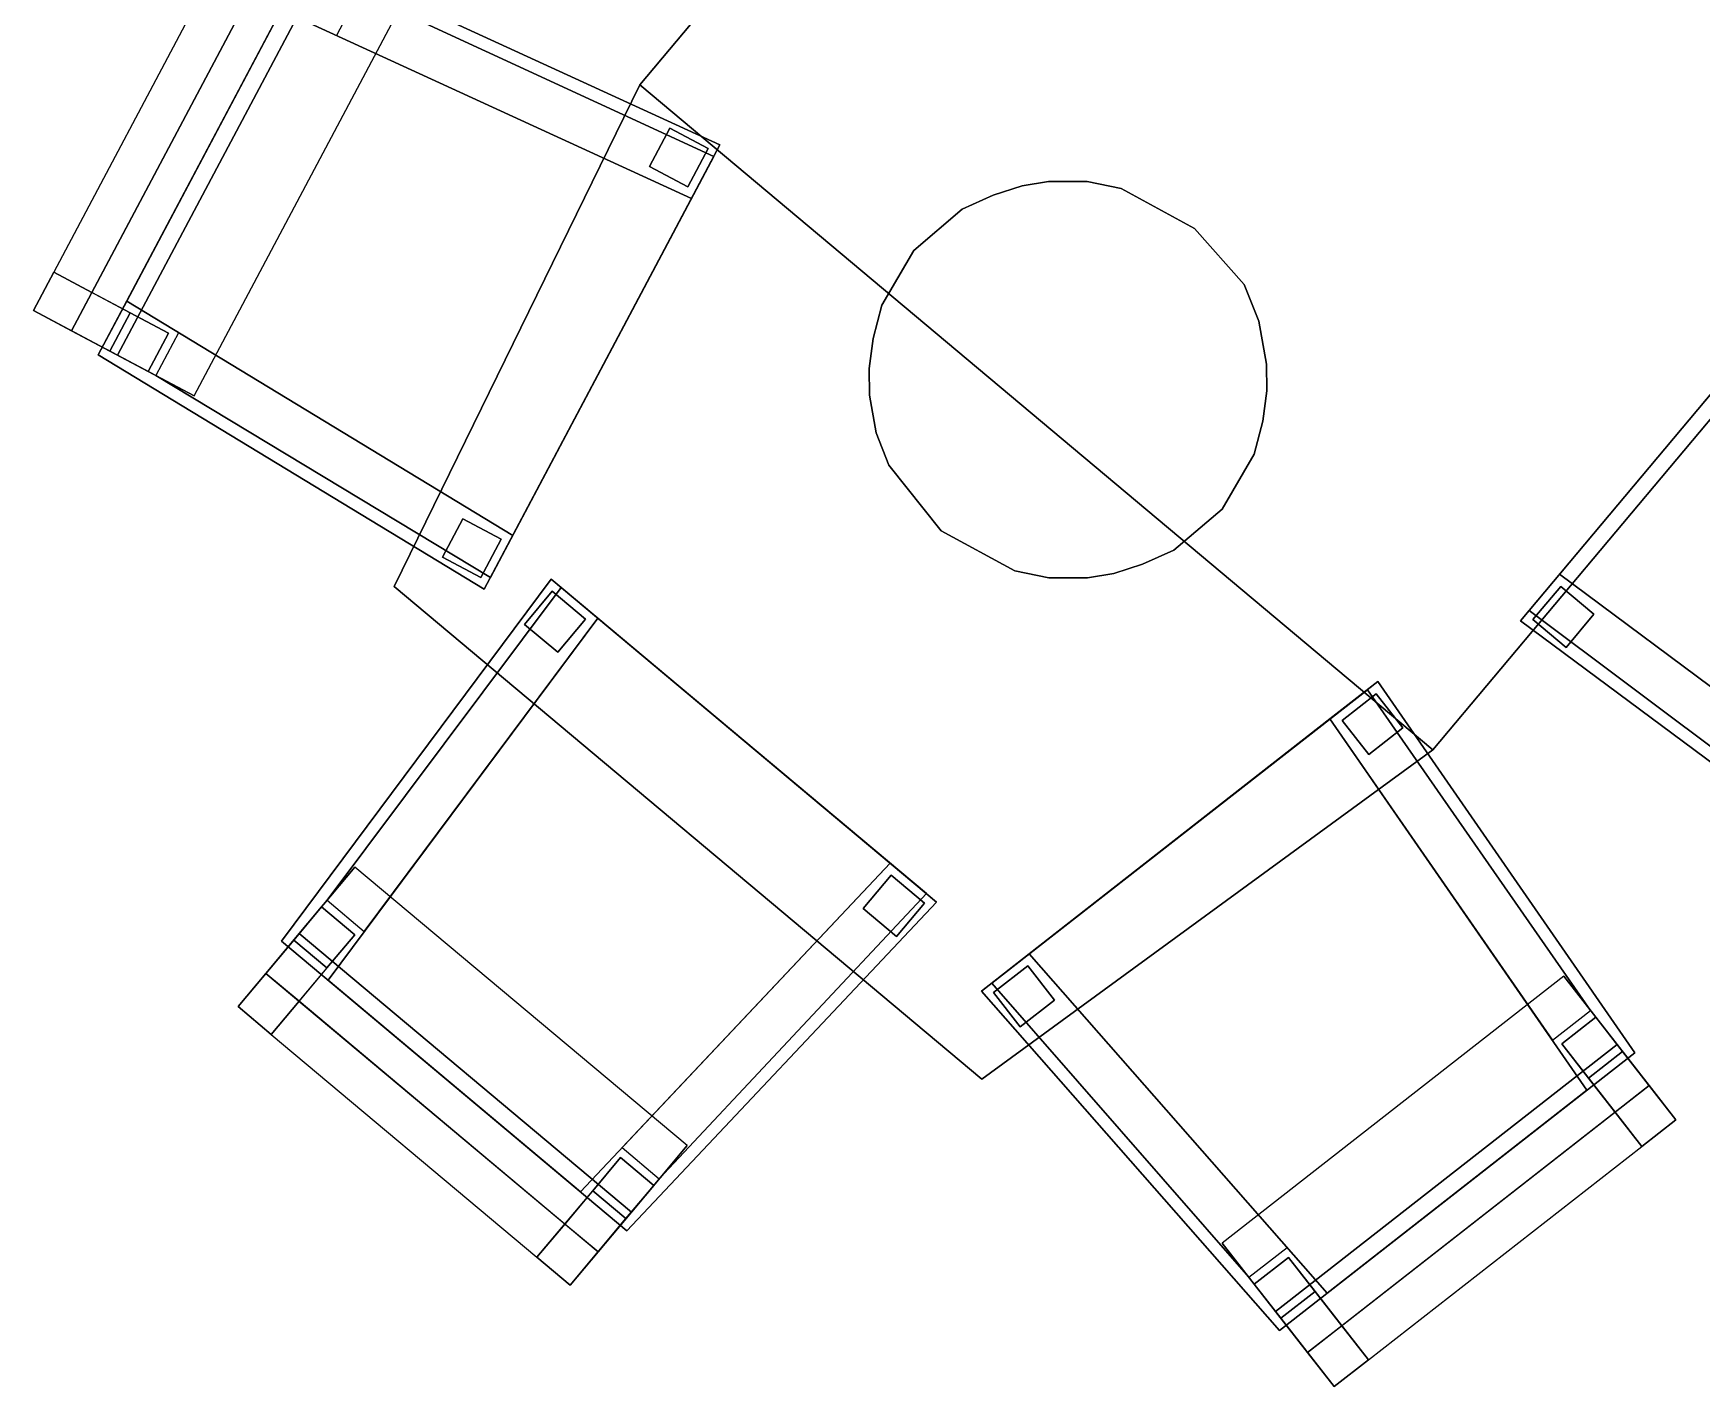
# Model space of a CAD drawing. Extents: x 107 to 235, y -239 to -109.
# Drawn here: x 107.3 to 180.4, y -239 to -179.6 of the extents above; entities that cross this region are included whole.
import ezdxf

# ---------------------------------------------------------------- set-up
doc = ezdxf.new("R2010")
doc.units = 0
doc.layers.get('0').update_dxf_attribs({"linetype": 'CONTINUOUS'})

msp = doc.modelspace()

# ---------------------------------------------------------------- linework, layer by layer
at = {"color": 0}
for points, invisible_edges in [([(207.493774, -164.711182, 70), (172.735413, -135.567017, 70), (133.876404, -181.911499, 70)], 12), ([(172.735413, -135.567017, 68.5), (133.876404, -181.911499, 68.5), (133.876404, -181.911499, 70)], 12), ([(133.876404, -181.911499, 70), (172.735413, -135.567017, 70), (172.735413, -135.567017, 68.5)], 12), ([(133.876404, -181.911499, 70), (168.634766, -211.055664, 70), (207.493774, -164.711182, 70)], 12), ([(168.634766, -211.055664, 68.5), (207.493774, -164.711182, 68.5), (207.493774, -164.711182, 70)], 12), ([(207.493774, -164.711182, 70), (168.634766, -211.055664, 70), (168.634766, -211.055664, 68.5)], 12), ([(117.88118, -175.906754, 75.020004), (108.976273, -192.69075, 75.020004), (110.990341, -193.759338, 75.699997)], 12), ([(110.990341, -193.759338, 75.699997), (119.895248, -176.975342, 75.699997), (117.88118, -175.906754, 75.020004)], 12), ([(116.990677, -177.585159, 75.020004), (115.312271, -176.694672, 74.339996), (108.188339, -190.121857, 74.339996)], 12), ([(110.140884, -193.738831, 54.619999), (110.140884, -193.738831, 57), (119.401993, -176.283478, 57)], 12), ([(119.401993, -176.283478, 57), (119.401993, -176.283478, 54.619999), (110.140884, -193.738831, 54.619999)], 12), ([(137.391647, -184.537506, 57), (119.401993, -176.283478, 57), (118.155289, -178.63324, 57)], 12), ([(137.391647, -184.537506, 54.619999), (119.401993, -176.283478, 54.619999), (119.401993, -176.283478, 57)], 12), ([(119.401993, -176.283478, 57), (137.391647, -184.537506, 57), (137.391647, -184.537506, 54.619999)], 12), ([(108.188339, -190.121857, 74.339996), (109.866745, -191.01236, 75.020004), (116.990677, -177.585159, 75.020004)], 12), ([(119.895248, -176.975342, 75.699997), (110.990341, -193.759338, 75.699997), (114.347122, -195.540314, 63.120003)], 12), ([(114.347122, -195.540314, 63.120003), (123.252029, -178.756317, 63.120003), (119.895248, -176.975342, 75.699997)], 12), ([(137.121475, -185.046524, 59.040001), (121.573654, -177.865845, 59.040001), (120.577072, -179.744171, 59.040001)], 12), ([(121.573654, -177.865845, 59.040001), (137.121475, -185.046524, 59.040001), (137.121475, -185.046524, 57)], 12), ([(137.121475, -185.046524, 57), (121.573654, -177.865845, 57), (121.573654, -177.865845, 59.040001)], 12), ([(118.155289, -178.63324, 59.040001), (111.387589, -191.389069, 59.040001), (128.30864, -201.657227, 59.040001)], 12), ([(118.155289, -178.63324, 57), (111.387589, -191.389069, 57), (111.387589, -191.389069, 59.040001)], 12), ([(111.387589, -191.389069, 59.040001), (118.155289, -178.63324, 59.040001), (118.155289, -178.63324, 57)], 12), ([(128.30864, -201.657227, 59.040001), (136.144943, -186.887299, 59.040001), (118.155289, -178.63324, 59.040001)], 12), ([(136.144943, -186.887299, 57), (118.155289, -178.63324, 57), (118.155289, -178.63324, 59.040001)], 12), ([(118.155289, -178.63324, 59.040001), (136.144943, -186.887299, 59.040001), (136.144943, -186.887299, 57)], 12), ([(118.155289, -178.63324, 57), (136.144943, -186.887299, 57), (137.391647, -184.537506, 57)], 12), ([(120.577072, -179.744171, 59.040001), (136.144913, -186.887238, 59.040001), (137.121475, -185.046524, 59.040001)], 12), ([(168.634766, -211.055664, 70), (133.876404, -181.911499, 70), (123.116089, -203.89624, 70)], 12), ([(123.116089, -203.89624, 68.5), (123.116089, -203.89624, 70), (133.876404, -181.911499, 70)], 12), ([(133.876404, -181.911499, 70), (133.876404, -181.911499, 68.5), (123.116089, -203.89624, 68.5)], 12), ([(134.308975, -185.483002, 54.619999), (135.199448, -183.804626, 54.619999), (135.199448, -183.804626, 40)], 12), ([(135.199448, -183.804626, 40), (134.308975, -185.483002, 40), (134.308975, -185.483002, 54.619999)], 12), ([(135.199448, -183.804626, 54.619999), (136.877853, -184.695114, 54.619999), (136.877853, -184.695114, 40)], 12), ([(136.877853, -184.695114, 40), (135.199448, -183.804626, 40), (135.199448, -183.804626, 54.619999)], 12), ([(127.061966, -204.006958, 54.619999), (137.391647, -184.537506, 54.619999), (137.391647, -184.537506, 57)], 12), ([(137.391647, -184.537506, 57), (127.061966, -204.006958, 57), (127.061966, -204.006958, 54.619999)], 12), ([(136.877853, -184.695114, 54.619999), (135.987381, -186.373505, 54.619999), (135.987381, -186.373505, 40)], 12), ([(135.987381, -186.373505, 40), (136.877853, -184.695114, 40), (136.877853, -184.695114, 54.619999)], 12), ([(127.332016, -203.497864, 59.040001), (127.332016, -203.497864, 57), (137.121475, -185.046524, 57)], 12), ([(137.121475, -185.046524, 57), (137.121475, -185.046524, 59.040001), (127.332016, -203.497864, 59.040001)], 12), ([(135.987381, -186.373505, 54.619999), (134.308975, -185.483002, 54.619999), (134.308975, -185.483002, 40)], 12), ([(134.308975, -185.483002, 40), (135.987381, -186.373505, 40), (135.987381, -186.373505, 54.619999)], 12), ([(143.928406, -194.335571, 69.400002), (150.638367, -186.332886, 69.400002), (149.371643, -186.740845, 69.400002)], 13), ([(143.928406, -194.335571, 69.400002), (143.939026, -195.502808, 69.400002), (150.638367, -186.332886, 69.400002)], 14), ([(149.371643, -186.740845, 40), (150.638367, -186.332886, 40), (143.928406, -194.335571, 40)], 14), ([(150.638367, -186.332886, 40), (143.939026, -195.502808, 40), (143.928406, -194.335571, 40)], 13), ([(143.939026, -195.502808, 69.400002), (151.789734, -186.139771, 69.400002), (150.638367, -186.332886, 69.400002)], 13), ([(143.939026, -195.502808, 69.400002), (144.242004, -197.16394, 69.400002), (151.789734, -186.139771, 69.400002)], 14), ([(150.638367, -186.332886, 40), (151.789734, -186.139771, 40), (143.939026, -195.502808, 40)], 14), ([(151.789734, -186.139771, 40), (144.242004, -197.16394, 40), (143.939026, -195.502808, 40)], 13), ([(144.242004, -197.16394, 69.400002), (153.47821, -186.14856, 69.400002), (151.789734, -186.139771, 69.400002)], 13), ([(151.789734, -186.139771, 40), (153.47821, -186.14856, 40), (144.242004, -197.16394, 40)], 14), ([(144.242004, -197.16394, 69.400002), (144.799133, -198.578613, 69.400002), (153.47821, -186.14856, 69.400002)], 14), ([(153.47821, -186.14856, 40), (144.799133, -198.578613, 40), (144.242004, -197.16394, 40)], 13), ([(144.799133, -198.578613, 69.400002), (154.968445, -186.450317, 69.400002), (153.47821, -186.14856, 69.400002)], 13), ([(153.47821, -186.14856, 40), (154.968445, -186.450317, 40), (144.799133, -198.578613, 40)], 14), ([(144.799133, -198.578613, 69.400002), (158.194641, -188.207886, 69.400002), (154.968445, -186.450317, 69.400002)], 13), ([(154.968445, -186.450317, 40), (158.194641, -188.207886, 40), (144.799133, -198.578613, 40)], 14), ([(149.371643, -186.740845, 69.400002), (150.638367, -186.332886, 69.400002), (150.638367, -186.332886, 40)], 12), ([(150.638367, -186.332886, 40), (149.371643, -186.740845, 40), (149.371643, -186.740845, 69.400002)], 12), ([(150.638367, -186.332886, 69.400002), (151.789734, -186.139771, 69.400002), (151.789734, -186.139771, 40)], 12), ([(151.789734, -186.139771, 40), (150.638367, -186.332886, 40), (150.638367, -186.332886, 69.400002)], 12), ([(151.789734, -186.139771, 69.400002), (153.47821, -186.14856, 69.400002), (153.47821, -186.14856, 40)], 12), ([(153.47821, -186.14856, 40), (151.789734, -186.139771, 40), (151.789734, -186.139771, 69.400002)], 12), ([(153.47821, -186.14856, 69.400002), (154.968445, -186.450317, 69.400002), (154.968445, -186.450317, 40)], 12), ([(154.968445, -186.450317, 40), (153.47821, -186.14856, 40), (153.47821, -186.14856, 69.400002)], 12), ([(154.968445, -186.450317, 69.400002), (158.194641, -188.207886, 69.400002), (158.194641, -188.207886, 40)], 12), ([(158.194641, -188.207886, 40), (154.968445, -186.450317, 40), (154.968445, -186.450317, 69.400002)], 12), ([(144.109314, -193.016968, 69.400002), (143.928406, -194.335571, 69.400002), (149.371643, -186.740845, 69.400002)], 14), ([(149.371643, -186.740845, 40), (143.928406, -194.335571, 40), (144.109314, -193.016968, 40)], 13), ([(144.47876, -191.568237, 69.400002), (144.109314, -193.016968, 69.400002), (149.371643, -186.740845, 69.400002)], 14), ([(149.371643, -186.740845, 40), (144.109314, -193.016968, 40), (144.47876, -191.568237, 40)], 13), ([(144.47876, -191.568237, 69.400002), (149.371643, -186.740845, 69.400002), (148.009644, -187.3573, 69.400002)], 13), ([(148.009644, -187.3573, 40), (149.371643, -186.740845, 40), (144.47876, -191.568237, 40)], 14), ([(148.009644, -187.3573, 69.400002), (149.371643, -186.740845, 69.400002), (149.371643, -186.740845, 40)], 12), ([(149.371643, -186.740845, 40), (148.009644, -187.3573, 40), (148.009644, -187.3573, 69.400002)], 12), ([(144.47876, -191.568237, 69.400002), (148.009644, -187.3573, 69.400002), (145.884827, -189.161499, 69.400002)], 1), ([(145.884827, -189.161499, 40), (148.009644, -187.3573, 40), (144.47876, -191.568237, 40)], 2), ([(145.884827, -189.161499, 69.400002), (148.009644, -187.3573, 69.400002), (148.009644, -187.3573, 40)], 12), ([(148.009644, -187.3573, 40), (145.884827, -189.161499, 40), (145.884827, -189.161499, 69.400002)], 12), ([(144.799133, -198.578613, 69.400002), (147.092102, -201.449097, 69.400002), (158.194641, -188.207886, 69.400002)], 14), ([(158.194641, -188.207886, 40), (147.092102, -201.449097, 40), (144.799133, -198.578613, 40)], 13), ([(147.092102, -201.449097, 69.400002), (160.370483, -190.658569, 69.400002), (158.194641, -188.207886, 69.400002)], 13), ([(158.194641, -188.207886, 40), (160.370483, -190.658569, 40), (147.092102, -201.449097, 40)], 14), ([(158.194641, -188.207886, 69.400002), (160.370483, -190.658569, 69.400002), (160.370483, -190.658569, 40)], 12), ([(160.370483, -190.658569, 40), (158.194641, -188.207886, 40), (158.194641, -188.207886, 69.400002)], 12), ([(186.646225, -188.501617, 57), (186.646225, -188.501617, 54.619999), (172.485336, -205.390381, 54.619999)], 12), ([(172.485336, -205.390381, 54.619999), (172.485336, -205.390381, 57), (186.646225, -188.501617, 57)], 12), ([(144.47876, -191.568237, 69.400002), (145.884827, -189.161499, 69.400002), (145.884827, -189.161499, 40)], 12), ([(145.884827, -189.161499, 40), (144.47876, -191.568237, 40), (144.47876, -191.568237, 69.400002)], 12), ([(186.276047, -188.943237, 57), (172.855637, -204.948853, 57), (172.855637, -204.948853, 59.040001)], 12), ([(172.855637, -204.948853, 59.040001), (186.276047, -188.943237, 59.040001), (186.276047, -188.943237, 57)], 12), ([(110.654678, -193.581238, 63.120003), (107.297867, -191.800262, 74.339996), (108.188339, -190.121857, 74.339996)], 12), ([(108.188339, -190.121857, 74.339996), (107.297867, -191.800262, 74.339996), (108.976273, -192.69075, 75.020004)], 12), ([(108.188339, -190.121857, 74.339996), (111.545151, -191.902863, 63.120003), (110.654678, -193.581238, 63.120003)], 12), ([(113.223557, -192.793335, 63.120003), (109.866745, -191.01236, 75.020004), (108.188339, -190.121857, 74.339996)], 12), ([(108.188339, -190.121857, 74.339996), (111.545151, -191.902863, 63.120003), (113.223557, -192.793335, 63.120003)], 12), ([(108.976273, -192.69075, 75.020004), (109.866745, -191.01236, 75.020004), (108.188339, -190.121857, 74.339996)], 12), ([(147.092102, -201.449097, 69.400002), (150.318481, -203.206421, 69.400002), (160.370483, -190.658569, 69.400002)], 14), ([(160.370483, -190.658569, 40), (150.318481, -203.206421, 40), (147.092102, -201.449097, 40)], 13), ([(150.318481, -203.206421, 69.400002), (161.003357, -192.266357, 69.400002), (160.370483, -190.658569, 69.400002)], 13), ([(160.370483, -190.658569, 40), (161.003357, -192.266357, 40), (150.318481, -203.206421, 40)], 14), ([(160.370483, -190.658569, 69.400002), (161.003357, -192.266357, 69.400002), (161.003357, -192.266357, 40)], 12), ([(161.003357, -192.266357, 40), (160.370483, -190.658569, 40), (160.370483, -190.658569, 69.400002)], 12), ([(199.346329, -204.109436, 59.040001), (184.937119, -190.539917, 59.040001), (174.194382, -203.352112, 59.040001)], 12), ([(128.30864, -201.657227, 57), (111.387589, -191.389069, 57), (110.140884, -193.738831, 57)], 12), ([(111.387589, -191.389069, 59.040001), (111.387589, -191.389069, 57), (128.30864, -201.657227, 57)], 12), ([(128.30864, -201.657227, 57), (128.30864, -201.657227, 59.040001), (111.387589, -191.389069, 59.040001)], 12), ([(144.109314, -193.016968, 69.400002), (144.47876, -191.568237, 69.400002), (144.47876, -191.568237, 40)], 12), ([(144.47876, -191.568237, 40), (144.109314, -193.016968, 40), (144.109314, -193.016968, 69.400002)], 12), ([(112.333084, -194.471725, 63.120003), (108.976273, -192.69075, 75.020004), (107.297867, -191.800262, 74.339996)], 12), ([(107.297867, -191.800262, 74.339996), (110.654678, -193.581238, 63.120003), (112.333084, -194.471725, 63.120003)], 12), ([(110.654678, -193.581238, 54.619999), (111.545151, -191.902863, 54.619999), (111.545151, -191.902863, 40)], 12), ([(111.545151, -191.902863, 40), (110.654678, -193.581238, 40), (110.654678, -193.581238, 54.619999)], 12), ([(111.545151, -191.902863, 57), (110.654678, -193.581238, 57), (110.654678, -193.581238, 63.120003)], 12), ([(110.654678, -193.581238, 63.120003), (111.545151, -191.902863, 63.120003), (111.545151, -191.902863, 57)], 12), ([(111.545151, -191.902863, 54.619999), (113.223557, -192.793335, 54.619999), (113.223557, -192.793335, 40)], 12), ([(113.223557, -192.793335, 40), (111.545151, -191.902863, 40), (111.545151, -191.902863, 54.619999)], 12), ([(111.545151, -191.902863, 63.120003), (111.545151, -191.902863, 57), (113.223557, -192.793335, 57)], 12), ([(113.223557, -192.793335, 57), (113.223557, -192.793335, 63.120003), (111.545151, -191.902863, 63.120003)], 12), ([(150.318481, -203.206421, 69.400002), (151.808777, -203.508179, 69.400002), (161.003357, -192.266357, 69.400002)], 14), ([(161.003357, -192.266357, 40), (151.808777, -203.508179, 40), (150.318481, -203.206421, 40)], 13), ([(151.808777, -203.508179, 69.400002), (161.347839, -194.154053, 69.400002), (161.003357, -192.266357, 69.400002)], 13), ([(161.003357, -192.266357, 40), (161.347839, -194.154053, 40), (151.808777, -203.508179, 40)], 14), ([(161.003357, -192.266357, 69.400002), (161.347839, -194.154053, 69.400002), (161.347839, -194.154053, 40)], 12), ([(161.347839, -194.154053, 40), (161.003357, -192.266357, 40), (161.003357, -192.266357, 69.400002)], 12), ([(110.990341, -193.759338, 75.699997), (108.976273, -192.69075, 75.020004), (112.333084, -194.471725, 63.120003)], 12), ([(113.223557, -192.793335, 54.619999), (112.333084, -194.471725, 54.619999), (112.333084, -194.471725, 40)], 12), ([(112.333084, -194.471725, 40), (113.223557, -192.793335, 40), (113.223557, -192.793335, 54.619999)], 12), ([(112.333084, -194.471725, 63.120003), (112.333084, -194.471725, 57), (113.223557, -192.793335, 57)], 12), ([(113.223557, -192.793335, 57), (113.223557, -192.793335, 63.120003), (112.333084, -194.471725, 63.120003)], 12), ([(113.665298, -192.771515, 59.040001), (112.668747, -194.649841, 59.040001), (127.332016, -203.497864, 59.040001)], 12), ([(127.332016, -203.497864, 59.040001), (128.308609, -201.657227, 59.040001), (113.665298, -192.771515, 59.040001)], 12), ([(143.928406, -194.335571, 69.400002), (144.109314, -193.016968, 69.400002), (144.109314, -193.016968, 40)], 12), ([(144.109314, -193.016968, 40), (143.928406, -194.335571, 40), (143.928406, -194.335571, 69.400002)], 12), ([(110.140884, -193.738831, 54.619999), (127.061966, -204.006958, 54.619999), (127.061966, -204.006958, 57)], 12), ([(127.061966, -204.006958, 57), (110.140884, -193.738831, 57), (110.140884, -193.738831, 54.619999)], 12), ([(110.140884, -193.738831, 57), (127.061966, -204.006958, 57), (128.30864, -201.657227, 57)], 12), ([(112.333084, -194.471725, 54.619999), (110.654678, -193.581238, 54.619999), (110.654678, -193.581238, 40)], 12), ([(110.654678, -193.581238, 40), (112.333084, -194.471725, 40), (112.333084, -194.471725, 54.619999)], 12), ([(110.654678, -193.581238, 63.120003), (110.654678, -193.581238, 57), (112.333084, -194.471725, 57)], 12), ([(112.333084, -194.471725, 57), (112.333084, -194.471725, 63.120003), (110.654678, -193.581238, 63.120003)], 12), ([(112.333084, -194.471725, 63.120003), (114.347122, -195.540314, 63.120003), (110.990341, -193.759338, 75.699997)], 12), ([(143.939026, -195.502808, 69.400002), (143.928406, -194.335571, 69.400002), (143.928406, -194.335571, 40)], 12), ([(143.928406, -194.335571, 40), (143.939026, -195.502808, 40), (143.939026, -195.502808, 69.400002)], 12), ([(151.808777, -203.508179, 69.400002), (153.497131, -203.51709, 69.400002), (161.347839, -194.154053, 69.400002)], 14), ([(161.347839, -194.154053, 40), (153.497131, -203.51709, 40), (151.808777, -203.508179, 40)], 13), ([(153.497131, -203.51709, 69.400002), (161.358337, -195.321289, 69.400002), (161.347839, -194.154053, 69.400002)], 13), ([(161.347839, -194.154053, 40), (161.358337, -195.321289, 40), (153.497131, -203.51709, 40)], 14), ([(161.347839, -194.154053, 69.400002), (161.358337, -195.321289, 69.400002), (161.358337, -195.321289, 40)], 12), ([(161.358337, -195.321289, 40), (161.347839, -194.154053, 40), (161.347839, -194.154053, 69.400002)], 12), ([(127.332016, -203.497864, 57), (127.332016, -203.497864, 59.040001), (112.668747, -194.649841, 59.040001)], 12), ([(112.668747, -194.649841, 59.040001), (112.668747, -194.649841, 57), (127.332016, -203.497864, 57)], 12), ([(144.242004, -197.16394, 69.400002), (143.939026, -195.502808, 69.400002), (143.939026, -195.502808, 40)], 12), ([(143.939026, -195.502808, 40), (144.242004, -197.16394, 40), (144.242004, -197.16394, 69.400002)], 12), ([(153.497131, -203.51709, 69.400002), (154.648376, -203.323975, 69.400002), (161.358337, -195.321289, 69.400002)], 14), ([(161.358337, -195.321289, 40), (154.648376, -203.323975, 40), (153.497131, -203.51709, 40)], 13), ([(154.648376, -203.323975, 69.400002), (155.915222, -202.916016, 69.400002), (161.358337, -195.321289, 69.400002)], 14), ([(161.358337, -195.321289, 40), (155.915222, -202.916016, 40), (154.648376, -203.323975, 40)], 13), ([(155.915222, -202.916016, 69.400002), (161.177551, -196.639893, 69.400002), (161.358337, -195.321289, 69.400002)], 13), ([(161.358337, -195.321289, 40), (161.177551, -196.639893, 40), (155.915222, -202.916016, 40)], 14), ([(161.358337, -195.321289, 69.400002), (161.177551, -196.639893, 69.400002), (161.177551, -196.639893, 40)], 12), ([(161.177551, -196.639893, 40), (161.358337, -195.321289, 40), (161.358337, -195.321289, 69.400002)], 12), ([(155.915222, -202.916016, 69.400002), (157.277161, -202.299438, 69.400002), (161.177551, -196.639893, 69.400002)], 14), ([(161.177551, -196.639893, 40), (157.277161, -202.299438, 40), (155.915222, -202.916016, 40)], 13), ([(157.277161, -202.299438, 69.400002), (160.808044, -198.088379, 69.400002), (161.177551, -196.639893, 69.400002)], 13), ([(161.177551, -196.639893, 40), (160.808044, -198.088379, 40), (157.277161, -202.299438, 40)], 14), ([(161.177551, -196.639893, 69.400002), (160.808044, -198.088379, 69.400002), (160.808044, -198.088379, 40)], 12), ([(160.808044, -198.088379, 40), (161.177551, -196.639893, 40), (161.177551, -196.639893, 69.400002)], 12), ([(144.799133, -198.578613, 69.400002), (144.242004, -197.16394, 69.400002), (144.242004, -197.16394, 40)], 12), ([(144.242004, -197.16394, 40), (144.799133, -198.578613, 40), (144.799133, -198.578613, 69.400002)], 12), ([(157.277161, -202.299438, 69.400002), (159.401978, -200.495361, 69.400002), (160.808044, -198.088379, 69.400002)], 12), ([(160.808044, -198.088379, 40), (159.401978, -200.495361, 40), (157.277161, -202.299438, 40)], 12), ([(160.808044, -198.088379, 69.400002), (159.401978, -200.495361, 69.400002), (159.401978, -200.495361, 40)], 12), ([(159.401978, -200.495361, 40), (160.808044, -198.088379, 40), (160.808044, -198.088379, 69.400002)], 12), ([(147.092102, -201.449097, 69.400002), (144.799133, -198.578613, 69.400002), (144.799133, -198.578613, 40)], 12), ([(144.799133, -198.578613, 40), (147.092102, -201.449097, 40), (147.092102, -201.449097, 69.400002)], 12), ([(125.225967, -202.602692, 54.619999), (126.11647, -200.924286, 54.619999), (126.11647, -200.924286, 40)], 12), ([(126.11647, -200.924286, 40), (125.225967, -202.602692, 40), (125.225967, -202.602692, 54.619999)], 12), ([(126.11647, -200.924286, 54.619999), (127.794876, -201.814789, 54.619999), (127.794876, -201.814789, 40)], 12), ([(127.794876, -201.814789, 40), (126.11647, -200.924286, 40), (126.11647, -200.924286, 54.619999)], 12), ([(159.401978, -200.495361, 69.400002), (157.277161, -202.299438, 69.400002), (157.277161, -202.299438, 40)], 12), ([(157.277161, -202.299438, 40), (159.401978, -200.495361, 40), (159.401978, -200.495361, 69.400002)], 12), ([(150.318481, -203.206421, 69.400002), (147.092102, -201.449097, 69.400002), (147.092102, -201.449097, 40)], 12), ([(147.092102, -201.449097, 40), (150.318481, -203.206421, 40), (150.318481, -203.206421, 69.400002)], 12), ([(127.794876, -201.814789, 54.619999), (126.904373, -203.493195, 54.619999), (126.904373, -203.493195, 40)], 12), ([(126.904373, -203.493195, 40), (127.794876, -201.814789, 40), (127.794876, -201.814789, 54.619999)], 12), ([(157.277161, -202.299438, 69.400002), (155.915222, -202.916016, 69.400002), (155.915222, -202.916016, 40)], 12), ([(155.915222, -202.916016, 40), (157.277161, -202.299438, 40), (157.277161, -202.299438, 69.400002)], 12), ([(126.904373, -203.493195, 54.619999), (125.225967, -202.602692, 54.619999), (125.225967, -202.602692, 40)], 12), ([(125.225967, -202.602692, 40), (126.904373, -203.493195, 40), (126.904373, -203.493195, 54.619999)], 12), ([(151.808777, -203.508179, 69.400002), (150.318481, -203.206421, 69.400002), (150.318481, -203.206421, 40)], 12), ([(150.318481, -203.206421, 40), (151.808777, -203.508179, 40), (151.808777, -203.508179, 69.400002)], 12), ([(155.915222, -202.916016, 69.400002), (154.648376, -203.323975, 69.400002), (154.648376, -203.323975, 40)], 12), ([(154.648376, -203.323975, 40), (155.915222, -202.916016, 40), (155.915222, -202.916016, 69.400002)], 12), ([(129.995773, -203.563904, 54.619999), (118.17337, -219.438019, 54.619999), (118.17337, -219.438019, 57)], 12), ([(118.17337, -219.438019, 57), (129.995773, -203.563904, 57), (129.995773, -203.563904, 54.619999)], 12), ([(129.995773, -203.563904, 57), (118.17337, -219.438019, 57), (120.21167, -221.147095, 57)], 12), ([(120.17363, -217.64386, 59.040001), (130.437302, -203.934204, 59.040001), (130.437302, -203.934204, 57)], 12), ([(130.437302, -203.934204, 57), (120.17363, -217.64386, 57), (120.17363, -217.64386, 59.040001)], 12), ([(130.437302, -203.934204, 59.040001), (120.17363, -217.64386, 59.040001), (121.802979, -219.01004, 59.040001)], 12), ([(120.21167, -221.147095, 57), (132.034103, -205.27298, 57), (129.995773, -203.563904, 57)], 12), ([(121.802979, -219.01004, 59.040001), (132.034042, -205.27301, 59.040001), (130.437302, -203.934204, 59.040001)], 12), ([(123.116089, -203.89624, 70), (148.863037, -225.484497, 70), (168.634766, -211.055664, 70)], 12), ([(123.116089, -203.89624, 68.5), (148.863037, -225.484497, 68.5), (148.863037, -225.484497, 70)], 12), ([(148.863037, -225.484497, 70), (123.116089, -203.89624, 70), (123.116089, -203.89624, 68.5)], 12), ([(146.884567, -217.724792, 54.619999), (129.995773, -203.563904, 54.619999), (129.995773, -203.563904, 57)], 12), ([(129.995773, -203.563904, 57), (146.884567, -217.724792, 57), (146.884567, -217.724792, 54.619999)], 12), ([(146.442917, -217.354553, 59.040001), (146.442917, -217.354553, 57), (130.437302, -203.934204, 57)], 12), ([(130.437302, -203.934204, 57), (130.437302, -203.934204, 59.040001), (146.442917, -217.354553, 59.040001)], 12), ([(153.497131, -203.51709, 69.400002), (151.808777, -203.508179, 69.400002), (151.808777, -203.508179, 40)], 12), ([(151.808777, -203.508179, 40), (153.497131, -203.51709, 40), (153.497131, -203.51709, 69.400002)], 12), ([(154.648376, -203.323975, 69.400002), (153.497131, -203.51709, 69.400002), (153.497131, -203.51709, 40)], 12), ([(153.497131, -203.51709, 40), (154.648376, -203.323975, 40), (154.648376, -203.323975, 69.400002)], 12), ([(174.194382, -203.352112, 57), (172.485336, -205.390381, 57), (188.359421, -217.21283, 57)], 12), ([(187.931442, -213.583191, 59.040001), (174.194382, -203.352112, 59.040001), (172.855637, -204.948853, 59.040001)], 12), ([(173.020645, -205.343353, 40), (173.020645, -205.343353, 54.619999), (174.24144, -203.887421, 54.619999)], 12), ([(174.24144, -203.887421, 54.619999), (174.24144, -203.887421, 40), (173.020645, -205.343353, 40)], 12), ([(174.194382, -203.352112, 59.040001), (190.068497, -215.1745, 59.040001), (199.346329, -204.109436, 59.040001)], 12), ([(174.194382, -203.352112, 57), (190.068497, -215.1745, 57), (190.068497, -215.1745, 59.040001)], 12), ([(190.068497, -215.1745, 59.040001), (174.194382, -203.352112, 59.040001), (174.194382, -203.352112, 57)], 12), ([(188.359421, -217.21283, 57), (190.068497, -215.1745, 57), (174.194382, -203.352112, 57)], 12), ([(174.24144, -203.887421, 40), (174.24144, -203.887421, 54.619999), (175.697372, -205.108185, 54.619999)], 12), ([(175.697372, -205.108185, 54.619999), (175.697372, -205.108185, 40), (174.24144, -203.887421, 40)], 12), ([(128.822067, -205.555176, 54.619999), (130.042831, -204.099243, 54.619999), (130.042831, -204.099243, 40)], 12), ([(130.042831, -204.099243, 40), (128.822067, -205.555176, 40), (128.822067, -205.555176, 54.619999)], 12), ([(130.042831, -204.099243, 54.619999), (131.498764, -205.320007, 54.619999), (131.498764, -205.320007, 40)], 12), ([(131.498764, -205.320007, 40), (130.042831, -204.099243, 40), (130.042831, -204.099243, 54.619999)], 12), ([(144.846237, -216.015747, 59.040001), (132.034103, -205.27298, 59.040001), (120.21167, -221.147095, 59.040001)], 12), ([(132.034103, -205.27298, 57), (120.21167, -221.147095, 57), (120.21167, -221.147095, 59.040001)], 12), ([(120.21167, -221.147095, 59.040001), (132.034103, -205.27298, 59.040001), (132.034103, -205.27298, 57)], 12), ([(131.498764, -205.320007, 54.619999), (130.277969, -206.77594, 54.619999), (130.277969, -206.77594, 40)], 12), ([(130.277969, -206.77594, 40), (131.498764, -205.320007, 40), (131.498764, -205.320007, 54.619999)], 12), ([(172.485336, -205.390381, 57), (172.485336, -205.390381, 54.619999), (188.359421, -217.21283, 54.619999)], 12), ([(188.359421, -217.21283, 54.619999), (188.359421, -217.21283, 57), (172.485336, -205.390381, 57)], 12), ([(172.855637, -204.948853, 59.040001), (186.565292, -215.212555, 59.040001), (187.931442, -213.583191, 59.040001)], 12), ([(186.565292, -215.212555, 59.040001), (172.855637, -204.948853, 59.040001), (172.855637, -204.948853, 57)], 12), ([(172.855637, -204.948853, 57), (186.565292, -215.212555, 57), (186.565292, -215.212555, 59.040001)], 12), ([(174.476578, -206.564117, 40), (174.476578, -206.564117, 54.619999), (173.020645, -205.343353, 54.619999)], 12), ([(173.020645, -205.343353, 54.619999), (173.020645, -205.343353, 40), (174.476578, -206.564117, 40)], 12), ([(175.697372, -205.108185, 40), (175.697372, -205.108185, 54.619999), (174.476578, -206.564117, 54.619999)], 12), ([(174.476578, -206.564117, 54.619999), (174.476578, -206.564117, 40), (175.697372, -205.108185, 40)], 12), ([(130.277969, -206.77594, 54.619999), (128.822067, -205.555176, 54.619999), (128.822067, -205.555176, 40)], 12), ([(128.822067, -205.555176, 40), (130.277969, -206.77594, 40), (130.277969, -206.77594, 54.619999)], 12), ([(166.222061, -208.06134, 57), (166.222061, -208.06134, 54.619999), (148.851974, -221.627563, 54.619999)], 12), ([(148.851974, -221.627563, 54.619999), (148.851974, -221.627563, 57), (166.222061, -208.06134, 57)], 12), ([(166.222061, -208.06134, 57), (164.125656, -209.698669, 57), (175.39006, -225.973511, 57)], 12), ([(177.486435, -224.336243, 57), (177.486435, -224.336243, 54.619999), (166.222061, -208.06134, 54.619999)], 12), ([(166.222061, -208.06134, 54.619999), (166.222061, -208.06134, 57), (177.486435, -224.336243, 57)], 12), ([(175.39006, -225.973511, 57), (177.486435, -224.336243, 57), (166.222061, -208.06134, 57)], 12), ([(165.76796, -208.416107, 57), (149.306198, -221.272888, 57), (149.306198, -221.272888, 59.040001)], 12), ([(149.306198, -221.272888, 59.040001), (165.76796, -208.416107, 59.040001), (165.76796, -208.416107, 57)], 12), ([(165.76796, -208.416107, 59.040001), (164.125717, -209.698669, 59.040001), (173.873856, -223.782532, 59.040001)], 12), ([(164.659042, -209.764221, 40), (164.659042, -209.764221, 54.619999), (166.156479, -208.594727, 54.619999)], 12), ([(166.156479, -208.594727, 54.619999), (166.156479, -208.594727, 40), (164.659042, -209.764221, 40)], 12), ([(165.76796, -208.416107, 57), (165.76796, -208.416107, 59.040001), (175.549637, -222.473724, 59.040001)], 12), ([(175.549637, -222.473724, 59.040001), (175.549637, -222.473724, 57), (165.76796, -208.416107, 57)], 12), ([(173.873856, -223.782532, 59.040001), (175.549637, -222.473724, 59.040001), (165.76796, -208.416107, 59.040001)], 12), ([(166.156479, -208.594727, 40), (166.156479, -208.594727, 54.619999), (167.325974, -210.092163, 54.619999)], 12), ([(167.325974, -210.092163, 54.619999), (167.325974, -210.092163, 40), (166.156479, -208.594727, 40)], 12), ([(175.39006, -225.973511, 59.040001), (164.125656, -209.698669, 59.040001), (150.94838, -219.990265, 59.040001)], 12), ([(175.39006, -225.973511, 59.040001), (175.39006, -225.973511, 57), (164.125656, -209.698669, 57)], 12), ([(164.125656, -209.698669, 57), (164.125656, -209.698669, 59.040001), (175.39006, -225.973511, 59.040001)], 12), ([(165.828537, -211.261658, 40), (165.828537, -211.261658, 54.619999), (164.659042, -209.764221, 54.619999)], 12), ([(164.659042, -209.764221, 54.619999), (164.659042, -209.764221, 40), (165.828537, -211.261658, 40)], 12), ([(167.325974, -210.092163, 40), (167.325974, -210.092163, 54.619999), (165.828537, -211.261658, 54.619999)], 12), ([(165.828537, -211.261658, 54.619999), (165.828537, -211.261658, 40), (167.325974, -210.092163, 40)], 12), ([(168.634766, -211.055664, 68.5), (168.634766, -211.055664, 70), (148.863037, -225.484497, 70)], 12), ([(148.863037, -225.484497, 70), (148.863037, -225.484497, 68.5), (168.634766, -211.055664, 68.5)], 12), ([(118.95285, -219.099792, 75.699997), (121.394394, -216.187927, 63.120003), (119.929474, -217.935059, 63.120003)], 12), ([(135.953659, -228.395599, 63.120003), (121.394394, -216.187927, 63.120003), (118.95285, -219.099792, 75.699997)], 12), ([(120.21167, -221.147095, 59.040001), (131.276718, -230.424927, 59.040001), (144.846237, -216.015747, 59.040001)], 12), ([(131.276718, -230.424927, 59.040001), (131.276718, -230.424927, 57), (144.846237, -216.015747, 57)], 12), ([(144.846237, -216.015747, 57), (144.846237, -216.015747, 59.040001), (131.276718, -230.424927, 59.040001)], 12), ([(144.846237, -216.015747, 57), (131.276718, -230.424927, 57), (133.315048, -232.133972, 57)], 12), ([(146.442917, -217.354553, 59.040001), (144.846268, -216.015747, 59.040001), (133.103561, -228.485352, 59.040001)], 12), ([(133.315048, -232.133972, 57), (146.884567, -217.724792, 57), (144.846237, -216.015747, 57)], 12), ([(143.672531, -218.006989, 54.619999), (144.893295, -216.551056, 54.619999), (144.893295, -216.551056, 40)], 12), ([(144.893295, -216.551056, 40), (143.672531, -218.006989, 40), (143.672531, -218.006989, 54.619999)], 12), ([(144.893295, -216.551056, 54.619999), (146.349228, -217.77182, 54.619999), (146.349228, -217.77182, 40)], 12), ([(146.349228, -217.77182, 40), (144.893295, -216.551056, 40), (144.893295, -216.551056, 54.619999)], 12), ([(133.103561, -228.485352, 59.040001), (134.732895, -229.851532, 59.040001), (146.442917, -217.354553, 59.040001)], 12), ([(133.315048, -232.133972, 54.619999), (146.884567, -217.724792, 54.619999), (146.884567, -217.724792, 57)], 12), ([(146.884567, -217.724792, 57), (133.315048, -232.133972, 57), (133.315048, -232.133972, 54.619999)], 12), ([(146.442917, -217.354553, 57), (146.442917, -217.354553, 59.040001), (134.732895, -229.851532, 59.040001)], 12), ([(134.732895, -229.851532, 59.040001), (134.732895, -229.851532, 57), (146.442917, -217.354553, 57)], 12), ([(146.349228, -217.77182, 54.619999), (145.128464, -219.227753, 54.619999), (145.128464, -219.227753, 40)], 12), ([(145.128464, -219.227753, 40), (146.349228, -217.77182, 40), (146.349228, -217.77182, 54.619999)], 12), ([(116.267166, -222.302856, 74.339996), (117.48793, -220.846893, 75.020004), (119.929474, -217.935059, 63.120003)], 12), ([(119.929474, -217.935059, 63.120003), (118.70871, -219.390961, 63.120003), (116.267166, -222.302856, 74.339996)], 12), ([(119.929474, -217.935059, 63.120003), (117.48793, -220.846893, 75.020004), (118.95285, -219.099792, 75.699997)], 12), ([(118.70871, -219.390961, 54.619999), (119.929474, -217.935059, 54.619999), (119.929474, -217.935059, 40)], 12), ([(119.929474, -217.935059, 40), (118.70871, -219.390961, 40), (118.70871, -219.390961, 54.619999)], 12), ([(119.929474, -217.935059, 57), (118.70871, -219.390961, 57), (118.70871, -219.390961, 63.120003)], 12), ([(118.70871, -219.390961, 63.120003), (119.929474, -217.935059, 63.120003), (119.929474, -217.935059, 57)], 12), ([(119.929474, -217.935059, 54.619999), (121.385406, -219.155823, 54.619999), (121.385406, -219.155823, 40)], 12), ([(121.385406, -219.155823, 40), (119.929474, -217.935059, 40), (119.929474, -217.935059, 54.619999)], 12), ([(121.385406, -219.155823, 63.120003), (121.385406, -219.155823, 57), (119.929474, -217.935059, 57)], 12), ([(119.929474, -217.935059, 57), (119.929474, -217.935059, 63.120003), (121.385406, -219.155823, 63.120003)], 12), ([(145.128464, -219.227753, 54.619999), (143.672531, -218.006989, 54.619999), (143.672531, -218.006989, 40)], 12), ([(143.672531, -218.006989, 40), (145.128464, -219.227753, 40), (145.128464, -219.227753, 54.619999)], 12), ([(133.512131, -231.307465, 75.699997), (118.95285, -219.099792, 75.699997), (117.48793, -220.846893, 75.020004)], 12), ([(117.723099, -223.523621, 74.339996), (118.943863, -222.067688, 75.020004), (121.385406, -219.155823, 63.120003)], 12), ([(121.385406, -219.155823, 63.120003), (120.164642, -220.611755, 63.120003), (117.723099, -223.523621, 74.339996)], 12), ([(118.95285, -219.099792, 75.699997), (133.512131, -231.307465, 75.699997), (135.953659, -228.395599, 63.120003)], 12), ([(121.385406, -219.155823, 54.619999), (120.164642, -220.611755, 54.619999), (120.164642, -220.611755, 40)], 12), ([(120.164642, -220.611755, 40), (121.385406, -219.155823, 40), (121.385406, -219.155823, 54.619999)], 12), ([(121.385406, -219.155823, 57), (120.164642, -220.611755, 57), (120.164642, -220.611755, 63.120003)], 12), ([(120.164642, -220.611755, 63.120003), (121.385406, -219.155823, 63.120003), (121.385406, -219.155823, 57)], 12), ([(116.267166, -222.302856, 74.339996), (118.70871, -219.390961, 63.120003), (120.164642, -220.611755, 63.120003)], 12), ([(133.315048, -232.133972, 54.619999), (133.315048, -232.133972, 57), (118.17337, -219.438019, 57)], 12), ([(118.17337, -219.438019, 57), (118.17337, -219.438019, 54.619999), (133.315048, -232.133972, 54.619999)], 12), ([(120.164642, -220.611755, 54.619999), (118.70871, -219.390961, 54.619999), (118.70871, -219.390961, 40)], 12), ([(118.70871, -219.390961, 40), (120.164642, -220.611755, 40), (120.164642, -220.611755, 54.619999)], 12), ([(118.70871, -219.390961, 57), (120.164642, -220.611755, 57), (120.164642, -220.611755, 63.120003)], 12), ([(120.164642, -220.611755, 63.120003), (118.70871, -219.390961, 63.120003), (118.70871, -219.390961, 57)], 12), ([(150.94838, -219.990265, 57), (148.851974, -221.627563, 57), (161.913254, -236.499023, 57)], 12), ([(162.251205, -232.859924, 59.040001), (150.94838, -219.990295, 59.040001), (149.306198, -221.272888, 59.040001)], 12), ([(150.94838, -219.990265, 59.040001), (164.009628, -234.861725, 59.040001), (175.39006, -225.973511, 59.040001)], 12), ([(150.94838, -219.990265, 57), (164.009628, -234.861725, 57), (164.009628, -234.861725, 59.040001)], 12), ([(164.009628, -234.861725, 59.040001), (150.94838, -219.990265, 59.040001), (150.94838, -219.990265, 57)], 12), ([(161.913254, -236.499023, 57), (164.009628, -234.861725, 57), (150.94838, -219.990265, 57)], 12), ([(120.164642, -220.611755, 63.120003), (117.723099, -223.523621, 74.339996), (116.267166, -222.302856, 74.339996)], 12), ([(149.385361, -221.693146, 40), (149.385361, -221.693146, 54.619999), (150.882797, -220.523651, 54.619999)], 12), ([(150.882797, -220.523651, 54.619999), (150.882797, -220.523651, 40), (149.385361, -221.693146, 40)], 12), ([(150.882797, -220.523651, 40), (150.882797, -220.523651, 54.619999), (152.052292, -222.021057, 54.619999)], 12), ([(152.052292, -222.021057, 54.619999), (152.052292, -222.021057, 40), (150.882797, -220.523651, 40)], 12), ([(118.943863, -222.067688, 75.020004), (117.48793, -220.846893, 75.020004), (116.267166, -222.302856, 74.339996)], 12), ([(117.48793, -220.846893, 75.020004), (132.047226, -233.054565, 75.020004), (133.512131, -231.307465, 75.699997)], 12), ([(120.21167, -221.147095, 57), (131.276718, -230.424927, 57), (131.276718, -230.424927, 59.040001)], 12), ([(131.276718, -230.424927, 59.040001), (120.21167, -221.147095, 59.040001), (120.21167, -221.147095, 57)], 12), ([(149.306198, -221.272888, 59.040001), (160.575424, -234.168732, 59.040001), (162.251205, -232.859924, 59.040001)], 12), ([(160.575424, -234.168732, 59.040001), (149.306198, -221.272888, 59.040001), (149.306198, -221.272888, 57)], 12), ([(149.306198, -221.272888, 57), (160.575424, -234.168732, 57), (160.575424, -234.168732, 59.040001)], 12), ([(176.719131, -223.97113, 75.699997), (174.380142, -220.976318, 63.120003), (159.40593, -232.671326, 63.120003)], 12), ([(175.783554, -222.773224, 63.120003), (174.380142, -220.976318, 63.120003), (176.719131, -223.97113, 75.699997)], 12), ([(116.267166, -222.302856, 74.339996), (117.723099, -223.523621, 74.339996), (118.943863, -222.067688, 75.020004)], 12), ([(118.943863, -222.067688, 75.020004), (117.723099, -223.523621, 74.339996), (129.370529, -233.289764, 74.339996)], 12), ([(129.370529, -233.289764, 74.339996), (130.591293, -231.833801, 75.020004), (118.943863, -222.067688, 75.020004)], 12), ([(148.851974, -221.627563, 57), (148.851974, -221.627563, 54.619999), (161.913254, -236.499023, 54.619999)], 12), ([(161.913254, -236.499023, 54.619999), (161.913254, -236.499023, 57), (148.851974, -221.627563, 57)], 12), ([(150.554855, -223.190552, 40), (150.554855, -223.190552, 54.619999), (149.385361, -221.693146, 54.619999)], 12), ([(149.385361, -221.693146, 54.619999), (149.385361, -221.693146, 40), (150.554855, -223.190552, 40)], 12), ([(152.052292, -222.021057, 40), (152.052292, -222.021057, 54.619999), (150.554855, -223.190552, 54.619999)], 12), ([(150.554855, -223.190552, 54.619999), (150.554855, -223.190552, 40), (152.052292, -222.021057, 40)], 12), ([(174.286118, -223.942749, 40), (174.286118, -223.942749, 54.619999), (175.783554, -222.773224, 54.619999)], 12), ([(175.783554, -222.773224, 54.619999), (175.783554, -222.773224, 40), (174.286118, -223.942749, 40)], 12), ([(175.783554, -222.773224, 57), (174.286118, -223.942749, 57), (174.286118, -223.942749, 63.120003)], 12), ([(174.286118, -223.942749, 63.120003), (175.783554, -222.773224, 63.120003), (175.783554, -222.773224, 57)], 12), ([(175.783554, -222.773224, 40), (175.783554, -222.773224, 54.619999), (176.953049, -224.27063, 54.619999)], 12), ([(176.953049, -224.27063, 54.619999), (176.953049, -224.27063, 40), (175.783554, -222.773224, 40)], 12), ([(176.953049, -224.27063, 63.120003), (176.953049, -224.27063, 57), (175.783554, -222.773224, 57)], 12), ([(175.783554, -222.773224, 57), (175.783554, -222.773224, 63.120003), (176.953049, -224.27063, 63.120003)], 12), ([(175.783554, -222.773224, 63.120003), (178.122543, -225.768066, 75.020004), (179.292038, -227.265472, 74.339996)], 12), ([(179.292038, -227.265472, 74.339996), (176.953049, -224.27063, 63.120003), (175.783554, -222.773224, 63.120003)], 12), ([(176.719131, -223.97113, 75.699997), (178.122543, -225.768066, 75.020004), (175.783554, -222.773224, 63.120003)], 12), ([(159.40593, -232.671326, 63.120003), (161.744919, -235.666138, 75.699997), (176.719131, -223.97113, 75.699997)], 12), ([(178.122543, -225.768066, 75.020004), (176.719131, -223.97113, 75.699997), (161.744919, -235.666138, 75.699997)], 12), ([(177.486435, -224.336243, 57), (161.913254, -236.499023, 57), (161.913254, -236.499023, 54.619999)], 12), ([(161.913254, -236.499023, 54.619999), (177.486435, -224.336243, 54.619999), (177.486435, -224.336243, 57)], 12), ([(175.455612, -225.440125, 40), (175.455612, -225.440125, 54.619999), (174.286118, -223.942749, 54.619999)], 12), ([(174.286118, -223.942749, 54.619999), (174.286118, -223.942749, 40), (175.455612, -225.440125, 40)], 12), ([(174.286118, -223.942749, 57), (175.455612, -225.440125, 57), (175.455612, -225.440125, 63.120003)], 12), ([(175.455612, -225.440125, 63.120003), (174.286118, -223.942749, 63.120003), (174.286118, -223.942749, 57)], 12), ([(174.286118, -223.942749, 63.120003), (176.625107, -226.937561, 75.020004), (177.794601, -228.434998, 74.339996)], 12), ([(174.286118, -223.942749, 63.120003), (175.455612, -225.440125, 63.120003), (177.794601, -228.434998, 74.339996)], 12), ([(176.953049, -224.27063, 40), (176.953049, -224.27063, 54.619999), (175.455612, -225.440125, 54.619999)], 12), ([(175.455612, -225.440125, 54.619999), (175.455612, -225.440125, 40), (176.953049, -224.27063, 40)], 12), ([(175.455612, -225.440125, 63.120003), (175.455612, -225.440125, 57), (176.953049, -224.27063, 57)], 12), ([(176.953049, -224.27063, 57), (176.953049, -224.27063, 63.120003), (175.455612, -225.440125, 63.120003)], 12), ([(175.455612, -225.440125, 63.120003), (176.953049, -224.27063, 63.120003), (179.292038, -227.265472, 74.339996)], 12), ([(161.744919, -235.666138, 75.699997), (163.148361, -237.463074, 75.020004), (178.122543, -225.768066, 75.020004)], 12), ([(179.292038, -227.265472, 74.339996), (177.794601, -228.434998, 74.339996), (175.455612, -225.440125, 63.120003)], 12), ([(179.292038, -227.265472, 74.339996), (178.122543, -225.768066, 75.020004), (176.625107, -226.937561, 75.020004)], 12), ([(164.009628, -234.861725, 59.040001), (164.009628, -234.861725, 57), (175.39006, -225.973511, 57)], 12), ([(175.39006, -225.973511, 57), (175.39006, -225.973511, 59.040001), (164.009628, -234.861725, 59.040001)], 12), ([(176.625107, -226.937561, 75.020004), (164.645767, -236.293579, 75.020004), (165.815262, -237.790985, 74.339996)], 12), ([(165.815262, -237.790985, 74.339996), (177.794601, -228.434998, 74.339996), (176.625107, -226.937561, 75.020004)], 12), ([(176.625107, -226.937561, 75.020004), (177.794601, -228.434998, 74.339996), (179.292038, -227.265472, 74.339996)], 12), ([(134.488754, -230.1427, 63.120003), (135.953659, -228.395599, 63.120003), (133.512131, -231.307465, 75.699997)], 12), ([(133.032822, -228.921967, 63.120003), (130.591293, -231.833801, 75.020004), (129.370529, -233.289764, 74.339996)], 12), ([(129.370529, -233.289764, 74.339996), (131.812057, -230.377869, 63.120003), (133.032822, -228.921967, 63.120003)], 12), ([(131.812057, -230.377869, 54.619999), (133.032822, -228.921967, 54.619999), (133.032822, -228.921967, 40)], 12), ([(133.032822, -228.921967, 40), (131.812057, -230.377869, 40), (131.812057, -230.377869, 54.619999)], 12), ([(131.812057, -230.377869, 63.120003), (131.812057, -230.377869, 57), (133.032822, -228.921967, 57)], 12), ([(133.032822, -228.921967, 57), (133.032822, -228.921967, 63.120003), (131.812057, -230.377869, 63.120003)], 12), ([(133.032822, -228.921967, 54.619999), (134.488754, -230.1427, 54.619999), (134.488754, -230.1427, 40)], 12), ([(134.488754, -230.1427, 40), (133.032822, -228.921967, 40), (133.032822, -228.921967, 54.619999)], 12), ([(134.488754, -230.1427, 63.120003), (134.488754, -230.1427, 57), (133.032822, -228.921967, 57)], 12), ([(133.032822, -228.921967, 57), (133.032822, -228.921967, 63.120003), (134.488754, -230.1427, 63.120003)], 12), ([(134.488754, -230.1427, 63.120003), (132.047226, -233.054565, 75.020004), (130.826462, -234.510498, 74.339996)], 12), ([(130.826462, -234.510498, 74.339996), (133.26799, -231.598633, 63.120003), (134.488754, -230.1427, 63.120003)], 12), ([(133.512131, -231.307465, 75.699997), (132.047226, -233.054565, 75.020004), (134.488754, -230.1427, 63.120003)], 12), ([(134.488754, -230.1427, 54.619999), (133.26799, -231.598633, 54.619999), (133.26799, -231.598633, 40)], 12), ([(133.26799, -231.598633, 40), (134.488754, -230.1427, 40), (134.488754, -230.1427, 54.619999)], 12), ([(133.26799, -231.598633, 63.120003), (133.26799, -231.598633, 57), (134.488754, -230.1427, 57)], 12), ([(134.488754, -230.1427, 57), (134.488754, -230.1427, 63.120003), (133.26799, -231.598633, 63.120003)], 12), ([(129.370529, -233.289764, 74.339996), (131.812057, -230.377869, 63.120003), (133.26799, -231.598633, 63.120003)], 12), ([(133.26799, -231.598633, 54.619999), (131.812057, -230.377869, 54.619999), (131.812057, -230.377869, 40)], 12), ([(131.812057, -230.377869, 40), (133.26799, -231.598633, 40), (133.26799, -231.598633, 54.619999)], 12), ([(131.812057, -230.377869, 57), (133.26799, -231.598633, 57), (133.26799, -231.598633, 63.120003)], 12), ([(133.26799, -231.598633, 63.120003), (131.812057, -230.377869, 63.120003), (131.812057, -230.377869, 57)], 12), ([(133.26799, -231.598633, 63.120003), (130.826462, -234.510498, 74.339996), (129.370529, -233.289764, 74.339996)], 12), ([(132.047226, -233.054565, 75.020004), (130.591293, -231.833801, 75.020004), (129.370529, -233.289764, 74.339996)], 12), ([(129.370529, -233.289764, 74.339996), (130.826462, -234.510498, 74.339996), (132.047226, -233.054565, 75.020004)], 12), ([(161.744919, -235.666138, 75.699997), (159.40593, -232.671326, 63.120003), (160.809341, -234.468231, 63.120003)], 12), ([(160.809341, -234.468231, 40), (160.809341, -234.468231, 54.619999), (162.306747, -233.298737, 54.619999)], 12), ([(162.306747, -233.298737, 54.619999), (162.306747, -233.298737, 40), (160.809341, -234.468231, 40)], 12), ([(162.306747, -233.298737, 57), (160.809341, -234.468231, 57), (160.809341, -234.468231, 63.120003)], 12), ([(160.809341, -234.468231, 63.120003), (162.306747, -233.298737, 63.120003), (162.306747, -233.298737, 57)], 12), ([(162.306747, -233.298737, 40), (162.306747, -233.298737, 54.619999), (163.476242, -234.796143, 54.619999)], 12), ([(163.476242, -234.796143, 54.619999), (163.476242, -234.796143, 40), (162.306747, -233.298737, 40)], 12), ([(163.476242, -234.796143, 63.120003), (163.476242, -234.796143, 57), (162.306747, -233.298737, 57)], 12), ([(162.306747, -233.298737, 57), (162.306747, -233.298737, 63.120003), (163.476242, -234.796143, 63.120003)], 12), ([(165.815262, -237.790985, 74.339996), (164.645767, -236.293579, 75.020004), (162.306747, -233.298737, 63.120003)], 12), ([(165.815262, -237.790985, 74.339996), (163.476242, -234.796143, 63.120003), (162.306747, -233.298737, 63.120003)], 12), ([(161.978836, -235.965637, 40), (161.978836, -235.965637, 54.619999), (160.809341, -234.468231, 54.619999)], 12), ([(160.809341, -234.468231, 54.619999), (160.809341, -234.468231, 40), (161.978836, -235.965637, 40)], 12), ([(160.809341, -234.468231, 57), (161.978836, -235.965637, 57), (161.978836, -235.965637, 63.120003)], 12), ([(161.978836, -235.965637, 63.120003), (160.809341, -234.468231, 63.120003), (160.809341, -234.468231, 57)], 12), ([(164.317856, -238.96048, 74.339996), (163.148361, -237.463074, 75.020004), (160.809341, -234.468231, 63.120003)], 12), ([(160.809341, -234.468231, 63.120003), (161.978836, -235.965637, 63.120003), (164.317856, -238.96048, 74.339996)], 12), ([(160.809341, -234.468231, 63.120003), (163.148361, -237.463074, 75.020004), (161.744919, -235.666138, 75.699997)], 12), ([(163.476242, -234.796143, 40), (163.476242, -234.796143, 54.619999), (161.978836, -235.965637, 54.619999)], 12), ([(161.978836, -235.965637, 54.619999), (161.978836, -235.965637, 40), (163.476242, -234.796143, 40)], 12), ([(161.978836, -235.965637, 63.120003), (161.978836, -235.965637, 57), (163.476242, -234.796143, 57)], 12), ([(163.476242, -234.796143, 57), (163.476242, -234.796143, 63.120003), (161.978836, -235.965637, 63.120003)], 12), ([(161.978836, -235.965637, 63.120003), (163.476242, -234.796143, 63.120003), (165.815262, -237.790985, 74.339996)], 12), ([(165.815262, -237.790985, 74.339996), (164.317856, -238.96048, 74.339996), (161.978836, -235.965637, 63.120003)], 12), ([(165.815262, -237.790985, 74.339996), (164.645767, -236.293579, 75.020004), (163.148361, -237.463074, 75.020004)], 12), ([(163.148361, -237.463074, 75.020004), (164.317856, -238.96048, 74.339996), (165.815262, -237.790985, 74.339996)], 12)]:
    msp.add_3dface(points, dxfattribs=dict(at, invisible_edges=invisible_edges))

doc.saveas('drawing.dxf')
